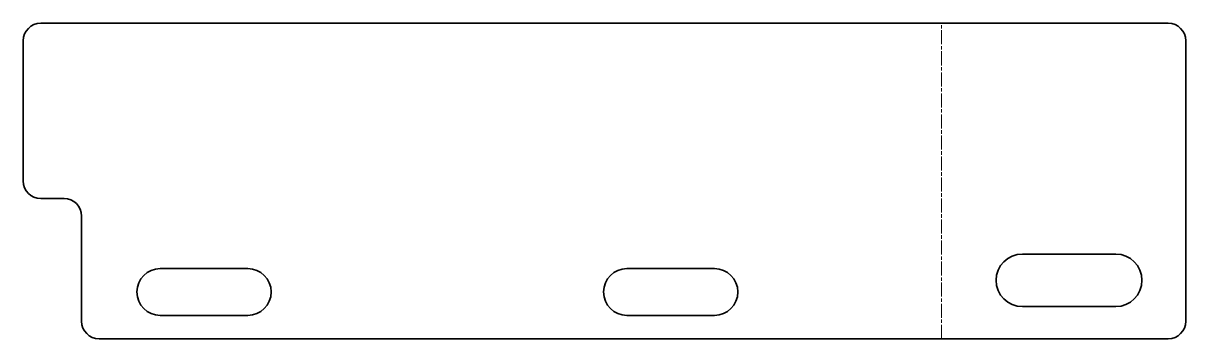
# Model space of a CAD drawing. Header units: millimetres. Extents: x 0 to 199, y 0 to 54.
import ezdxf

# ---------------------------------------------------------------- set-up
doc = ezdxf.new("R2010")
doc.units = ezdxf.units.MM
doc.linetypes.add('Chain', pattern=[13.68, 9.12, -1.14, 2.28, -1.14])
doc.layers.add('SIMUMAK Bend Centerline (ISO)', color=7, linetype='Chain', lineweight=9)
doc.layers.add('SIMUMAK Visible (ISO)', color=7, linetype='Continuous', lineweight=35)

# ---------------------------------------------------------------- blocks, each defined once
blk = doc.blocks.new('SIL-026-CSCI-01_Sheet_4_SIL-026-CSCI-01 (Desplegada)')
at = {"layer": 'SIMUMAK Bend Centerline (ISO)', "ltscale": 0.263158}
blk.add_line((57.75, -27), (57.75, 27), dxfattribs=at)
at = {"layer": 'SIMUMAK Visible (ISO)'}
for p, q in [((-96.64, 27), (96.64, 27)), ((-99.64, 0), (-99.64, 24)), ((99.64, -24), (99.64, 24)), ((-96.64, -3), (-92.64, -3)), ((-89.64, -6), (-89.64, -24)), ((71.64, -12.5), (87.64, -12.5)), ((-76.14, -15), (-61.14, -15)), ((3.86, -15), (18.86, -15)), ((87.64, -21.5), (71.64, -21.5)), ((-61.14, -23), (-76.14, -23)), ((18.86, -23), (3.86, -23)), ((-86.64, -27), (96.64, -27))]:
    blk.add_line(p, q, dxfattribs=at)
at = {"layer": 'SIMUMAK Visible (ISO)', "extrusion": (0, 0, -1)}
for centre, radius, start, end in [((96.64, 24), 3, 360, 90), ((-96.64, 24), 3, 90, 180), ((96.64, 0), 3, 270, 0), ((-71.64, -17), 4.5, 270, 90), ((-87.64, -17), 4.5, 90, 270), ((76.14, -19), 4, 270, 90), ((61.14, -19), 4, 90, 270), ((-3.86, -19), 4, 270, 90), ((-18.86, -19), 4, 90, 270), ((86.64, -24), 3, 270, 360), ((-96.64, -24), 3, 180, 270)]:
    blk.add_arc(centre, radius, start, end, dxfattribs=at)
at = {"layer": 'SIMUMAK Visible (ISO)'}
blk.add_arc((-92.64, -6), 3, 0, 90, dxfattribs=at)

msp = doc.modelspace()

# ---------------------------------------------------------------- block references
msp.add_blockref('SIL-026-CSCI-01_Sheet_4_SIL-026-CSCI-01 (Desplegada)', (99.64, 27))

doc.saveas('drawing.dxf')
